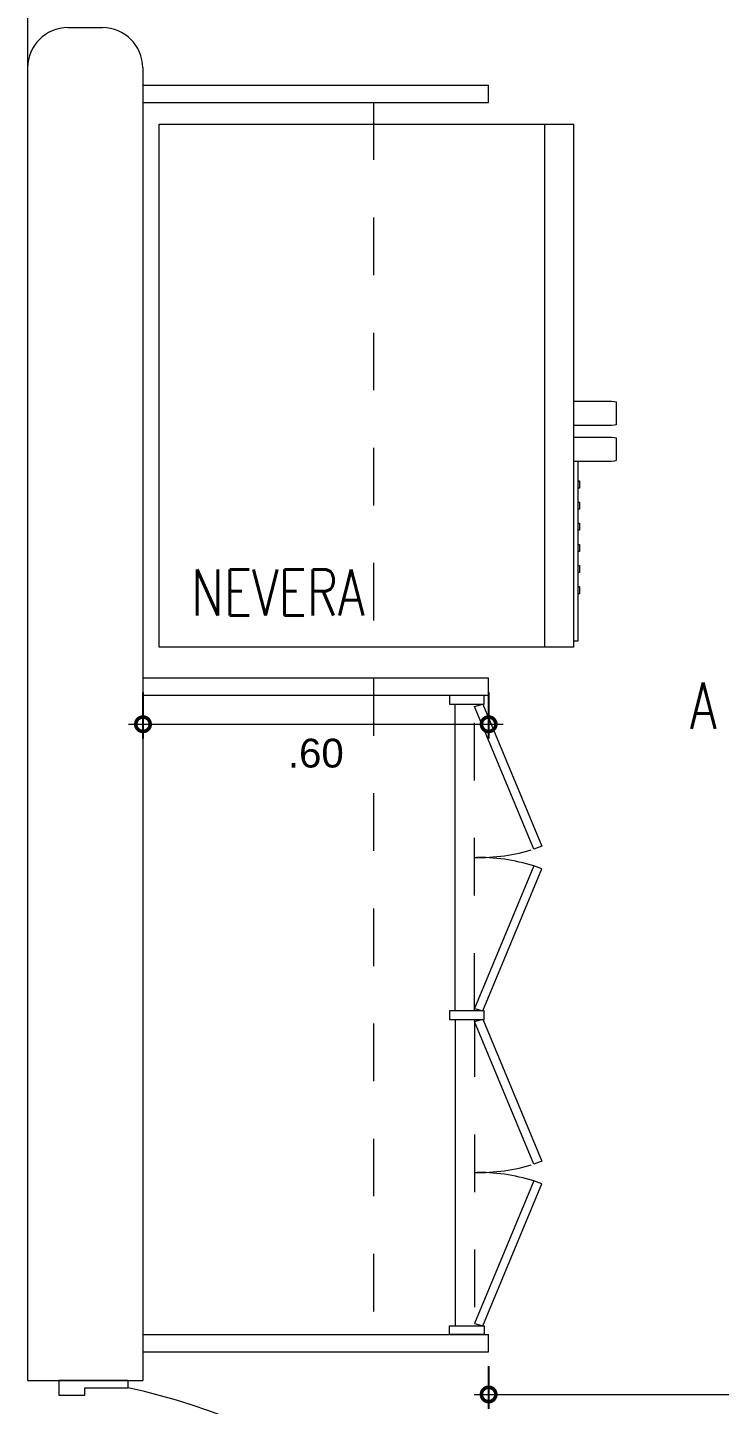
# Model space of a CAD drawing. Header units: metres. Extents: x 113 to 2416, y -346 to 476.
# Drawn here: x 260.818 to 262.019, y -140.839 to -138.448 of the extents above; entities that cross this region are included whole.
import ezdxf

# ---------------------------------------------------------------- set-up
doc = ezdxf.new("R2010")
doc.units = ezdxf.units.M
doc.header["$PDMODE"] = 34
doc.linetypes.add('0', pattern=[0])
doc.linetypes.add('DASHED', pattern=[0.75, 0.5, -0.25])
doc.layers.get('0').update_dxf_attribs({"color": 250, "linetype": '0', "lineweight": 20})
doc.layers.get('Defpoints').update_dxf_attribs({"color": 6})
for name, color, linetype, lineweight in [('01a_Mobiliario', 250, 'Continuous', 0), ('A-DOOR', 35, 'Continuous', 5), ('A-WALL', 250, 'Continuous', 20), ('DIMENSIONES', 5, 'Continuous', 5), ('MOB FIJOS', 251, 'Continuous', 0), ('MOBILIARIOS', 252, 'Continuous', 0), ('piso', 253, 'Continuous', 0), ('PROYECCION', 9, 'DASHED', 0), ('textos', 7, 'Continuous', 0)]:
    doc.layers.add(name, color=color, linetype=linetype, lineweight=lineweight)
doc.layers.add('www.dwgautocad.com', color=7, linetype='Continuous')
doc.styles.add('Arch-Dim', font='romans.shx', dxfattribs={"width": 0.75})
doc.styles.add('ESC25-2mm', font='arial.ttf', dxfattribs={"height": 0.05})
doc.dimstyles.new('DIMS25', dxfattribs={"dimtxt": 0.05, "dimasz": 0.05, "dimexe": 0.025, "dimexo": 0.025, "dimgap": 0.025, "dimtad": 2, "dimzin": 4, "dimdsep": 46, "dimtxsty": 'ESC25-2mm', "dimblk": 'DOTSMALL', "dimcen": 0.025, "dimdle": 0.025, "dimclrd": 256, "dimclre": 256, "dimclrt": 1, "dimadec": 0, "dimazin": 0, "dimtfac": 1, "dimtix": 1, "dimtmove": 2, "dimatfit": 3, "dimfxl": 1, "dimtolj": 1, "dimtzin": 0, "dimlwd": -1, "dimarcsym": 0})

# ---------------------------------------------------------------- blocks, each defined once
blk = doc.blocks.new('refrigerador 23 planta')
at = {"layer": 'www.dwgautocad.com', "color": 0, "linetype": 'Continuous', "lineweight": 0}
for p, q in [((8.8232, 1.2223), (8.8232, 1.9423)), ((8.8232, 1.9423), (9.7312, 1.9423)), ((9.7312, 1.9423), (9.7312, 1.2223)), ((9.7312, 1.2736), (8.8232, 1.2736)), ((8.8232, 1.2223), (9.7312, 1.2223)), ((8.8336, 1.2153), (8.8336, 1.2223)), ((9.1458, 1.1595), (9.1458, 1.2223)), ((9.1877, 1.2223), (9.1877, 1.201)), ((9.2082, 1.1621), (9.2082, 1.2223)), ((9.2501, 1.2223), (9.2501, 1.1573)), ((9.1458, 1.2153), (8.8336, 1.2153)), ((8.916, 1.2128), (8.916, 1.2153)), ((8.9283, 1.2128), (8.916, 1.2128)), ((8.9283, 1.2153), (8.9283, 1.2128)), ((8.9527, 1.2128), (8.9527, 1.2153)), ((8.9649, 1.2128), (8.9527, 1.2128)), ((8.9649, 1.2153), (8.9649, 1.2128)), ((8.9894, 1.2128), (8.9894, 1.2153)), ((9.0016, 1.2128), (8.9894, 1.2128)), ((9.0016, 1.2153), (9.0016, 1.2128)), ((9.0261, 1.2128), (9.0261, 1.2153)), ((9.0383, 1.2128), (9.0261, 1.2128)), ((9.0383, 1.2153), (9.0383, 1.2128)), ((9.0628, 1.2128), (9.0628, 1.2153)), ((9.075, 1.2128), (9.0628, 1.2128)), ((9.075, 1.2153), (9.075, 1.2128)), ((9.0994, 1.2128), (9.0994, 1.2153)), ((9.1117, 1.2128), (9.0994, 1.2128)), ((9.1117, 1.2153), (9.1117, 1.2128)), ((9.1877, 1.201), (9.1877, 1.1938)), ((9.1877, 1.1938), (9.1877, 1.1573)), ((9.1458, 1.1573), (9.1458, 1.1595)), ((9.1461, 1.1519), (9.1458, 1.1573)), ((9.147, 1.1491), (9.1461, 1.1519)), ((9.1865, 1.1491), (9.147, 1.1491)), ((9.1874, 1.1519), (9.1865, 1.1491)), ((9.1877, 1.1573), (9.1874, 1.1519)), ((9.2082, 1.1595), (9.2082, 1.1621)), ((9.2082, 1.1573), (9.2082, 1.1595)), ((9.2085, 1.1519), (9.2082, 1.1573)), ((9.2094, 1.1491), (9.2085, 1.1519)), ((9.2489, 1.1491), (9.2094, 1.1491)), ((9.2498, 1.1519), (9.2489, 1.1491)), ((9.2501, 1.1573), (9.2498, 1.1519))]:
    blk.add_line(p, q, dxfattribs=at)
blk = doc.blocks.new('puerta 1.00')
at = {"layer": 'A-DOOR'}
for p, q in [((-0.15, -0.0125), (-0.9369, -0.3949)), ((-0.1376, -0.038), (-0.15, -0.0125)), ((-0.1376, -0.038), (-0.9245, -0.4204)), ((-0.8777, -0.3661), (-0.8826, -0.3559)), ((-0.8946, -0.3743), (-0.8996, -0.3641)), ((-0.9369, -0.3949), (-0.9245, -0.4204)), ((-0.8822, -0.3998), (-0.8772, -0.4101)), ((-0.8653, -0.3916), (-0.8603, -0.4018))]:
    blk.add_line(p, q, dxfattribs=at)
for points in [[(-0.08, 0), (-0.08, -0.025), (-0.125, -0.025), (-0.125, -0.0125), (-0.2, -0.0125), (-0.2, 0), (-0.08, 0)], [(-0.08, -0.95), (-0.08, -0.925), (-0.125, -0.925), (-0.125, -0.9375), (-0.2, -0.9375), (-0.2, -0.95), (-0.08, -0.95)]]:
    blk.add_lwpolyline(points, dxfattribs=at)
blk.add_arc((0.0366, 0.1602), 1.1229, 211.1336, 257.8343, dxfattribs=at)
for points in [[(-0.8982, -0.3642), (-0.9033, -0.3642), (-0.912, -0.3591), (-0.917, -0.3504), (-0.917, -0.3403), (-0.912, -0.3316), (-0.9033, -0.3265), (-0.8932, -0.3265), (-0.8844, -0.3316), (-0.8794, -0.3403), (-0.8794, -0.3504), (-0.8844, -0.3591), (-0.8932, -0.3642), (-0.8982, -0.3642)], [(-0.8617, -0.4394), (-0.8667, -0.4394), (-0.8754, -0.4344), (-0.8805, -0.4256), (-0.8805, -0.4156), (-0.8754, -0.4068), (-0.8667, -0.4018), (-0.8566, -0.4018), (-0.8479, -0.4068), (-0.8428, -0.4156), (-0.8428, -0.4257), (-0.8479, -0.4344), (-0.8566, -0.4394), (-0.8617, -0.4394)]]:
    blk.add_open_spline(points, degree=2, dxfattribs=at)
blk = doc.blocks.new('_DotSmall')
at = {"color": 0, "linetype": 'ByBlock', "lineweight": 13, "const_width": 0.5}
blk.add_lwpolyline([(-0.0625, 0, 1), (0.0625, 0, 1)], format="xyb", close=True, dxfattribs=at)
blk = doc.blocks.new('*D543')
at = {"layer": 'Defpoints', "color": 0, "transparency": 16777216}
for p in [(261.0186, -139.5777), (261.6186, -139.5777), (261.6186, -139.6577)]:
    blk.add_point(p, dxfattribs=at)
at = {"layer": 'DIMENSIONES', "lineweight": -2, "transparency": 16777216}
for p, q in [((261.0186, -139.6027), (261.0186, -139.6827)), ((261.6186, -139.6027), (261.6186, -139.6827))]:
    blk.add_line(p, q, dxfattribs=at)
at = {"layer": 'DIMENSIONES', "transparency": 16777216}
blk.add_line((260.9936, -139.6577), (261.6436, -139.6577), dxfattribs=at)
at = {"layer": 'DIMENSIONES', "transparency": 16777216, "xscale": 0.05, "yscale": 0.05, "zscale": 0.05, "rotation": 180}
blk.add_blockref('_DotSmall', (261.0186, -139.6577), dxfattribs=at)
at = {"layer": 'DIMENSIONES', "transparency": 16777216, "xscale": 0.05, "yscale": 0.05, "zscale": 0.05}
blk.add_blockref('_DotSmall', (261.6186, -139.6577), dxfattribs=at)
at = {"layer": 'DIMENSIONES', "color": 5, "lineweight": 13, "transparency": 16777216, "insert": (261.3186, -139.7082), "char_height": 0.05, "attachment_point": 5, "style": 'ESC25-2mm'}
blk.add_mtext('\\A1;.60', dxfattribs=at)
blk = doc.blocks.new('*D547')
at = {"layer": 'Defpoints', "color": 0, "transparency": 16777216}
for p in [(261.6186, -140.7476), (262.8182, -140.7704), (262.8182, -140.8217)]:
    blk.add_point(p, dxfattribs=at)
at = {"layer": 'DIMENSIONES', "lineweight": -2, "transparency": 16777216}
for p, q in [((261.6186, -140.7726), (261.6186, -140.8467)), ((262.8182, -140.7954), (262.8182, -140.8467))]:
    blk.add_line(p, q, dxfattribs=at)
at = {"layer": 'DIMENSIONES', "transparency": 16777216}
blk.add_line((261.5936, -140.8217), (262.8432, -140.8217), dxfattribs=at)
at = {"layer": 'DIMENSIONES', "transparency": 16777216, "xscale": 0.05, "yscale": 0.05, "zscale": 0.05, "rotation": 180}
blk.add_blockref('_DotSmall', (261.6186, -140.8217), dxfattribs=at)
at = {"layer": 'DIMENSIONES', "transparency": 16777216, "xscale": 0.05, "yscale": 0.05, "zscale": 0.05}
blk.add_blockref('_DotSmall', (262.8182, -140.8217), dxfattribs=at)
at = {"layer": 'DIMENSIONES', "color": 5, "lineweight": 13, "transparency": 16777216, "insert": (262.2184, -140.8723), "char_height": 0.05, "attachment_point": 5, "style": 'ESC25-2mm'}
blk.add_mtext('\\A1;1.20', dxfattribs=at)

msp = doc.modelspace()

# ---------------------------------------------------------------- linework, layer by layer
at = {"layer": '01a_Mobiliario', "transparency": 33554684}
for p, q in [((261.0181, -138.5476), (261.6186, -138.5476)), ((261.6186, -138.5776), (261.6186, -138.5476)), ((261.0181, -138.5776), (261.6186, -138.5776)), ((261.6186, -139.5777), (261.0186, -139.5777)), ((261.6186, -139.6077), (261.6186, -139.5777)), ((261.6186, -139.6077), (261.0186, -139.6077)), ((261.0181, -140.7176), (261.6186, -140.7176)), ((261.6186, -140.7476), (261.6186, -140.7176)), ((261.0181, -140.7476), (261.6186, -140.7476))]:
    msp.add_line(p, q, dxfattribs=at)
at = {"layer": 'A-WALL'}
for p, q in [((260.8882, -138.4477), (260.9482, -138.4477)), ((260.8182, -138.5177), (260.8182, -140.7977)), ((261.0182, -138.5177), (261.0182, -140.7977)), ((260.8182, -140.7977), (261.0182, -140.7977))]:
    msp.add_line(p, q, dxfattribs=at)
for centre, start, end in [((260.8882, -138.5177), 90, 180), ((260.9482, -138.5177), 0, 90)]:
    msp.add_arc(centre, 0.07, start, end, dxfattribs=at)
at = {"layer": 'MOB FIJOS', "elevation": 0}
for points in [[(261.5506, -139.6077), (261.5506, -139.6227), (261.6106, -139.6227), (261.6106, -139.6077)], [(261.5943, -139.627), (261.6087, -139.6227), (261.711, -139.8696), (261.6968, -139.8746)], [(261.5943, -140.1513), (261.6087, -140.1555), (261.711, -139.9086), (261.6968, -139.9037)], [(261.5506, -140.1552), (261.5506, -140.1702), (261.6106, -140.1702), (261.6106, -140.1552)], [(261.5943, -140.1741), (261.6087, -140.1698), (261.711, -140.4167), (261.6968, -140.4217)], [(261.5943, -140.6983), (261.6087, -140.7026), (261.711, -140.4557), (261.6968, -140.4507)], [(261.5506, -140.7176), (261.5506, -140.7026), (261.6106, -140.7026), (261.6106, -140.7176)]]:
    msp.add_lwpolyline(points, close=True, dxfattribs=at)
at = {"layer": 'piso'}
for p, q in [((260.8182, -137.4277), (260.8182, -138.5177)), ((261.5606, -140.1552), (261.5606, -139.6227)), ((261.5606, -140.1702), (261.5606, -140.7026))]:
    msp.add_line(p, q, dxfattribs=at)
at = {"layer": 'PROYECCION', "color": 252, "linetype": 'DASHED', "ltscale": 0.1}
for p, q in [((261.4186, -138.5776), (261.4186, -140.7176)), ((261.594, -140.1552), (261.594, -139.6227)), ((261.594, -140.1702), (261.594, -140.7026))]:
    msp.add_line(p, q, dxfattribs=at)
for centre, start, end in [((261.6007, -139.5651), 268.8121, 287.2569), ((261.6007, -140.2132), 72.7431, 91.1879), ((261.6007, -140.1122), 268.8121, 287.2569), ((261.6007, -140.7603), 72.7431, 91.1879)]:
    msp.add_arc(centre, 0.3241, start, end, dxfattribs=at)

# ---------------------------------------------------------------- block references
at = {"layer": 'A-DOOR', "rotation": 180}
msp.add_blockref('puerta 1.00', (260.7927, -141.7477), dxfattribs=at)
at = {"layer": 'MOBILIARIOS', "rotation": 90.00000000000001}
msp.add_blockref('refrigerador 23 planta', (262.989, -148.3469), dxfattribs=at)

# ---------------------------------------------------------------- texts
at = {"layer": 'textos', "insert": (261.1025, -139.4687), "char_height": 0.08, "width": 26.65337, "attachment_point": 7, "style": 'Arch-Dim'}
msp.add_mtext('\\pxt5.9124,29;NEVERA', dxfattribs=at)
at = {"layer": 'textos', "lineweight": 13, "insert": (262.0143, -139.5854), "char_height": 0.08, "width": 1.189165, "attachment_point": 3, "style": 'Arch-Dim'}
msp.add_mtext('\\pxt5.9124,29;A', dxfattribs=at)

# ---------------------------------------------------------------- dimensions: what is measured, and where the dimension line sits
at = {"layer": 'DIMENSIONES', "lineweight": 13}
for base, p1, p2, picture, middle in [((261.6186, -139.6577), (261.0186, -139.5777), (261.6186, -139.5777), '*D543', (261.3186, -139.7082)), ((262.8182, -140.8217), (261.6186, -140.7476), (262.8182, -140.7704), '*D547', (262.2184, -140.8723))]:
    dim = msp.add_linear_dim(base=base, p1=p1, p2=p2, dimstyle='DIMS25', override={"dimclrt": 5}, dxfattribs=at)
    dim.commit()
    dim.dimension.update_dxf_attribs({"geometry": picture, "text_midpoint": middle})

doc.saveas('drawing.dxf')
